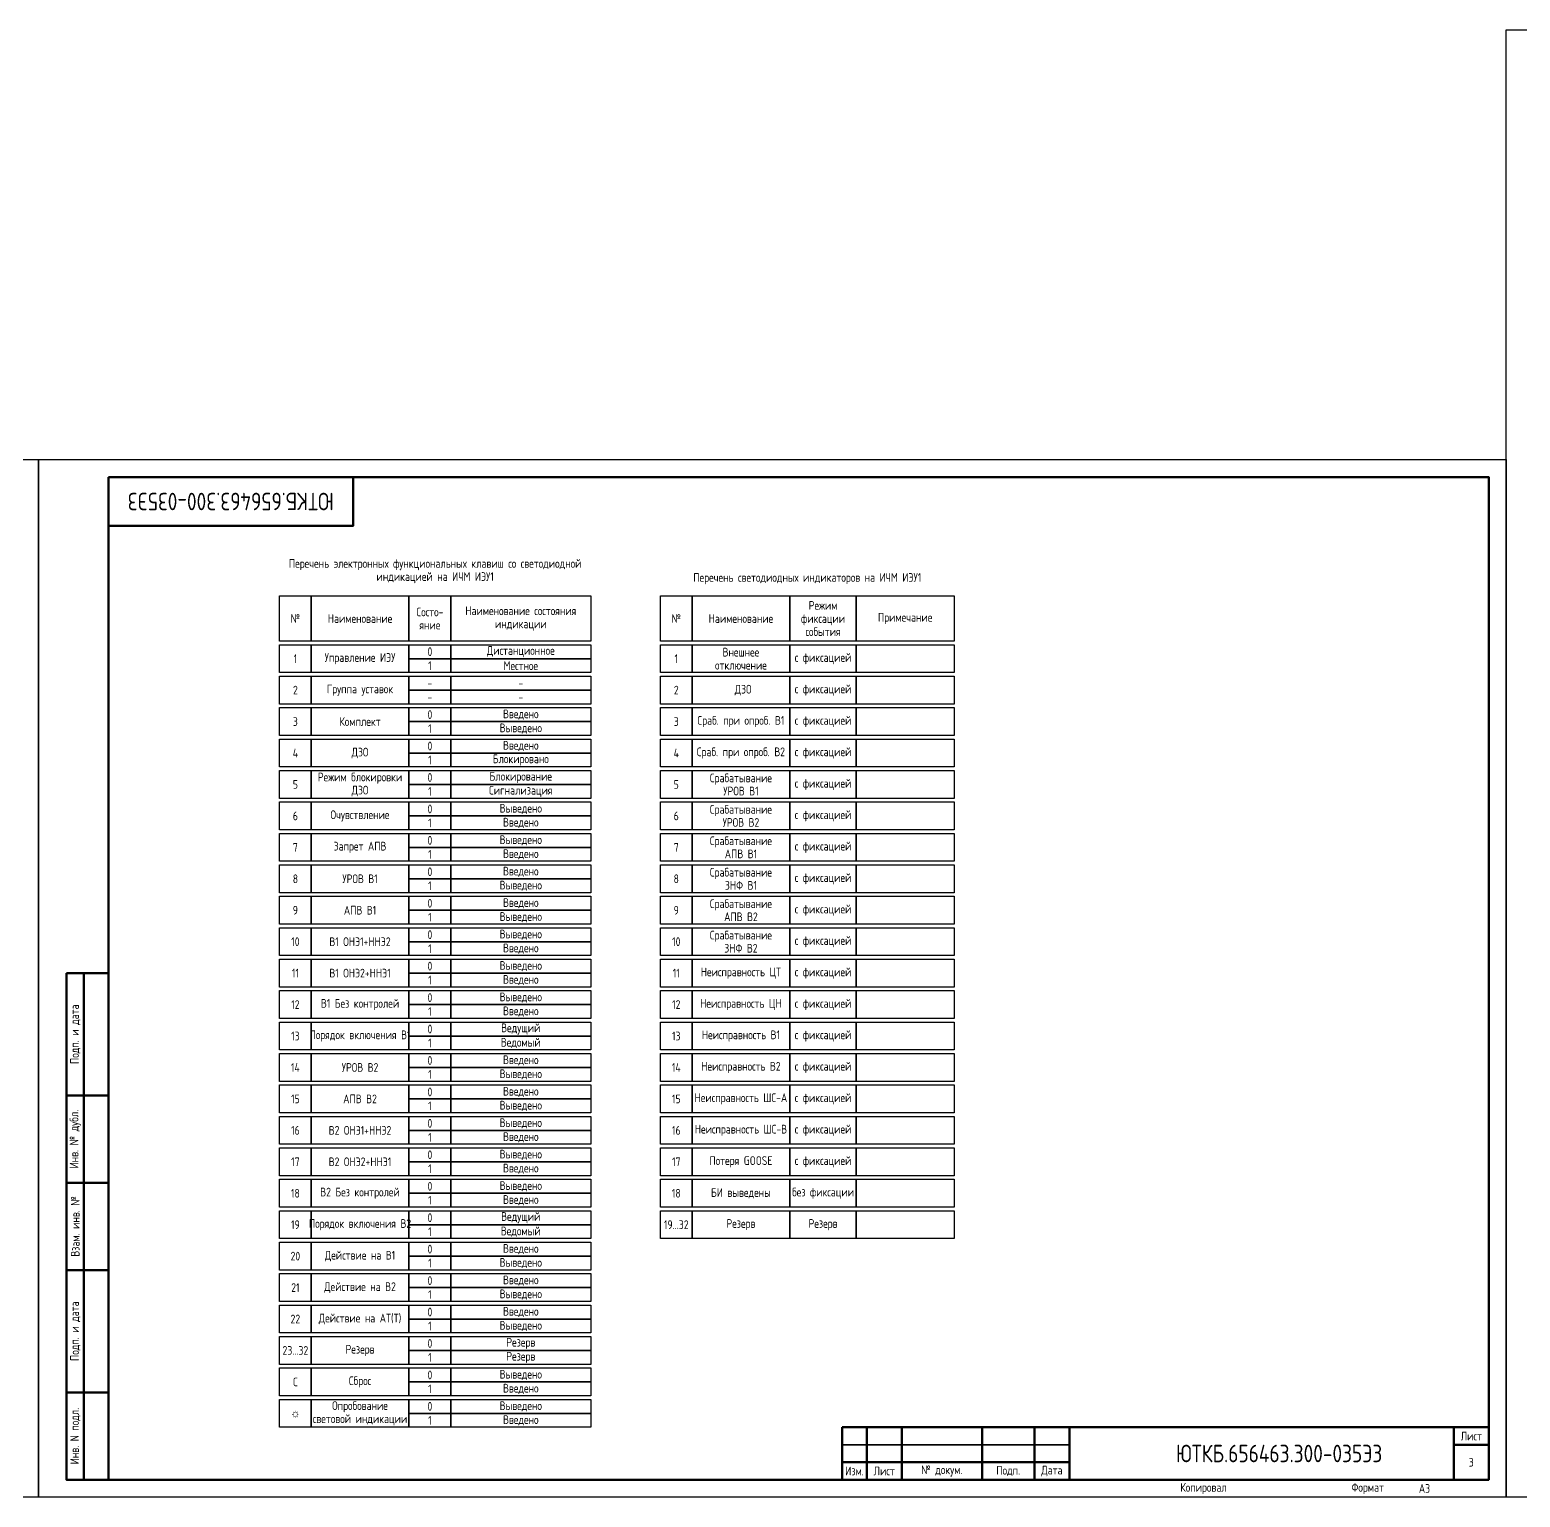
# Model space of a CAD drawing. Header units: millimetres. Extents: x -840 to 1644, y 0 to 561.
# Drawn here: x 627.5 to 1054, y 0 to 420 of the extents above; entities that cross this region are included whole.
import ezdxf

# ---------------------------------------------------------------- set-up
doc = ezdxf.new("R2010")
doc.units = ezdxf.units.MM
doc.styles.add('Gost_type_A', font='GOST_A.TTF')

# ---------------------------------------------------------------- blocks, each defined once
blk = doc.blocks.new('Формат_А3')
blk.add_lwpolyline([(-420, 297), (0, 297), (0, 0), (-420, 0)], close=True)
at = {"lineweight": 50}
blk.add_lwpolyline([(-400, 292), (-5, 292), (-5, 5), (-400, 5)], close=True, dxfattribs=at)
blk = doc.blocks.new('Штамп угловой верхний')
at = {"lineweight": 50}
blk.add_lwpolyline([(0, 0), (70, 0), (70, -14), (0, -14)], close=True, dxfattribs=at)
blk = doc.blocks.new('Штамп левый нижний')
at = {"lineweight": 50}
for points in [[(-12, 145), (-7, 145), (-7, 110), (-12, 110)], [(-7, 145), (0, 145), (0, 110), (-7, 110)], [(-12, 110), (-7, 110), (-7, 85), (-12, 85)], [(-7, 110), (0, 110), (0, 85), (-7, 85)], [(-12, 85), (-7, 85), (-7, 60), (-12, 60)], [(-7, 85), (0, 85), (0, 60), (-7, 60)], [(-12, 60), (-7, 60), (-7, 25), (-12, 25)], [(-7, 60), (0, 60), (0, 25), (-7, 25)], [(-12, 25), (-7, 25), (-7, 0), (-12, 0)], [(-7, 25), (0, 25), (0, 0), (-7, 0)]]:
    blk.add_lwpolyline(points, close=True, dxfattribs=at)
at = {"char_height": 2.5, "attachment_point": 5, "rotation": 90, "style": 'Gost_type_A'}
for s, insert, width in [('Подп. и дата', (-9.5, 127.5), 35), ('Инв. № дубл.', (-9.5, 97.5), 25), ('Взам. инв. №', (-9.5, 72.5), 25), ('Подп. и дата', (-9.5, 42.5), 35), ('Инв. N подл.', (-9.5, 12.5), 25)]:
    blk.add_mtext(s, dxfattribs=dict(at, insert=insert, width=width))
blk = doc.blocks.new('Штамп малый нижний')
at = {"lineweight": 50}
for points in [[(-185, 15), (-178, 15), (-178, 5), (-185, 5)], [(-178, 15), (-168, 15), (-168, 5), (-178, 5)], [(-168, 15), (-145, 15), (-145, 5), (-168, 5)], [(-145, 15), (-130, 15), (-130, 5), (-145, 5)], [(-130, 15), (-120, 15), (-120, 5), (-130, 5)], [(-120, 15), (-10, 15), (-10, 0), (-120, 0)], [(-10, 15), (0, 15), (0, 10), (-10, 10)], [(-10, 10), (0, 10), (0, 0), (-10, 0)], [(-185, 5), (-178, 5), (-178, 0), (-185, 0)], [(-178, 5), (-168, 5), (-168, 0), (-178, 0)], [(-168, 5), (-145, 5), (-145, 0), (-168, 0)], [(-145, 5), (-130, 5), (-130, 0), (-145, 0)], [(-130, 5), (-120, 5), (-120, 0), (-130, 0)]]:
    blk.add_lwpolyline(points, close=True, dxfattribs=at)
for points in [[(-185, 15), (-178, 15), (-178, 10), (-185, 10)], [(-178, 15), (-168, 15), (-168, 10), (-178, 10)], [(-168, 15), (-145, 15), (-145, 10), (-168, 10)], [(-145, 15), (-130, 15), (-130, 10), (-145, 10)], [(-130, 15), (-120, 15), (-120, 10), (-130, 10)], [(-185, 10), (-178, 10), (-178, 5), (-185, 5)], [(-178, 10), (-168, 10), (-168, 5), (-178, 5)], [(-168, 10), (-145, 10), (-145, 5), (-168, 5)], [(-145, 10), (-130, 10), (-130, 5), (-145, 5)], [(-130, 10), (-120, 10), (-120, 5), (-130, 5)]]:
    blk.add_lwpolyline(points, close=True)
at = {"char_height": 2.5, "style": 'Gost_type_A'}
for s, insert, width, attachment_point in [('Лист', (-5, 12.5), 10, 5), ('Изм.', (-181.5, 2.5), 7, 5), ('Лист', (-173, 2.5), 10, 5), ('№ докум.', (-156.5, 2.5), 23, 5), ('Подп.', (-137.5, 2.5), 15, 5), ('Дата', (-125, 2.5), 10, 5), ('Копировал', (-75, -2.53), 13.1202, 6), ('Формат', (-30, -2.53), 13.1202, 6)]:
    blk.add_mtext(s, dxfattribs=dict(at, insert=insert, width=width, attachment_point=attachment_point))

msp = doc.modelspace()

# ---------------------------------------------------------------- linework, layer by layer
for points in [[(1347, 420), (1347, 0), (1050, 0), (1050, 420)], [(699, 258), (708, 258), (708, 245), (699, 245)], [(708, 258), (736, 258), (736, 245), (708, 245)], [(736, 258), (748, 258), (748, 245), (736, 245)], [(748, 258), (788, 258), (788, 245), (748, 245)], [(808, 258), (817, 258), (817, 245), (808, 245)], [(817, 258), (845, 258), (845, 245), (817, 245)], [(845, 258), (864, 258), (864, 245), (845, 245)], [(864, 258), (892, 258), (892, 245), (864, 245)], [(699, 244), (708, 244), (708, 236), (699, 236)], [(708, 244), (736, 244), (736, 236), (708, 236)], [(736, 244), (748, 244), (748, 240), (736, 240)], [(748, 244), (788, 244), (788, 240), (748, 240)], [(808, 244), (817, 244), (817, 236), (808, 236)], [(817, 244), (845, 244), (845, 236), (817, 236)], [(845, 244), (864, 244), (864, 236), (845, 236)], [(864, 244), (892, 244), (892, 236), (864, 236)], [(736, 240), (748, 240), (748, 236), (736, 236)], [(748, 240), (788, 240), (788, 236), (748, 236)], [(699, 235), (708, 235), (708, 227), (699, 227)], [(708, 235), (736, 235), (736, 227), (708, 227)], [(736, 235), (748, 235), (748, 231), (736, 231)], [(748, 235), (788, 235), (788, 231), (748, 231)], [(808, 235), (817, 235), (817, 227), (808, 227)], [(817, 235), (845, 235), (845, 227), (817, 227)], [(845, 235), (864, 235), (864, 227), (845, 227)], [(864, 235), (892, 235), (892, 227), (864, 227)], [(736, 231), (748, 231), (748, 227), (736, 227)], [(748, 231), (788, 231), (788, 227), (748, 227)], [(699, 226), (708, 226), (708, 218), (699, 218)], [(708, 226), (736, 226), (736, 218), (708, 218)], [(736, 226), (748, 226), (748, 222), (736, 222)], [(736, 222), (748, 222), (748, 218), (736, 218)], [(748, 226), (788, 226), (788, 222), (748, 222)], [(748, 222), (788, 222), (788, 218), (748, 218)], [(808, 226), (817, 226), (817, 218), (808, 218)], [(817, 226), (845, 226), (845, 218), (817, 218)], [(845, 226), (864, 226), (864, 218), (845, 218)], [(864, 226), (892, 226), (892, 218), (864, 218)], [(699, 217), (708, 217), (708, 209), (699, 209)], [(708, 217), (736, 217), (736, 209), (708, 209)], [(736, 217), (748, 217), (748, 213), (736, 213)], [(748, 217), (788, 217), (788, 213), (748, 213)], [(808, 217), (817, 217), (817, 209), (808, 209)], [(817, 217), (845, 217), (845, 209), (817, 209)], [(845, 217), (864, 217), (864, 209), (845, 209)], [(864, 217), (892, 217), (892, 209), (864, 209)], [(736, 213), (748, 213), (748, 209), (736, 209)], [(748, 213), (788, 213), (788, 209), (748, 209)], [(699, 208), (708, 208), (708, 200), (699, 200)], [(708, 208), (736, 208), (736, 200), (708, 200)], [(736, 208), (748, 208), (748, 204), (736, 204)], [(748, 208), (788, 208), (788, 204), (748, 204)], [(808, 208), (817, 208), (817, 200), (808, 200)], [(817, 208), (845, 208), (845, 200), (817, 200)], [(845, 208), (864, 208), (864, 200), (845, 200)], [(864, 208), (892, 208), (892, 200), (864, 200)], [(736, 204), (748, 204), (748, 200), (736, 200)], [(748, 204), (788, 204), (788, 200), (748, 200)], [(699, 199), (708, 199), (708, 191), (699, 191)], [(708, 199), (736, 199), (736, 191), (708, 191)], [(736, 199), (748, 199), (748, 195), (736, 195)], [(748, 199), (788, 199), (788, 195), (748, 195)], [(808, 199), (817, 199), (817, 191), (808, 191)], [(817, 199), (845, 199), (845, 191), (817, 191)], [(845, 199), (864, 199), (864, 191), (845, 191)], [(864, 199), (892, 199), (892, 191), (864, 191)], [(736, 195), (748, 195), (748, 191), (736, 191)], [(748, 195), (788, 195), (788, 191), (748, 191)], [(699, 190), (708, 190), (708, 182), (699, 182)], [(708, 190), (736, 190), (736, 182), (708, 182)], [(736, 190), (748, 190), (748, 186), (736, 186)], [(748, 190), (788, 190), (788, 186), (748, 186)], [(808, 190), (817, 190), (817, 182), (808, 182)], [(817, 190), (845, 190), (845, 182), (817, 182)], [(845, 190), (864, 190), (864, 182), (845, 182)], [(864, 190), (892, 190), (892, 182), (864, 182)], [(736, 186), (748, 186), (748, 182), (736, 182)], [(748, 186), (788, 186), (788, 182), (748, 182)], [(699, 181), (708, 181), (708, 173), (699, 173)], [(708, 181), (736, 181), (736, 173), (708, 173)], [(736, 181), (748, 181), (748, 177), (736, 177)], [(748, 181), (788, 181), (788, 177), (748, 177)], [(808, 181), (817, 181), (817, 173), (808, 173)], [(817, 181), (845, 181), (845, 173), (817, 173)], [(845, 181), (864, 181), (864, 173), (845, 173)], [(864, 181), (892, 181), (892, 173), (864, 173)], [(736, 177), (748, 177), (748, 173), (736, 173)], [(748, 177), (788, 177), (788, 173), (748, 173)], [(699, 172), (708, 172), (708, 164), (699, 164)], [(708, 172), (736, 172), (736, 164), (708, 164)], [(736, 172), (748, 172), (748, 168), (736, 168)], [(748, 172), (788, 172), (788, 168), (748, 168)], [(808, 172), (817, 172), (817, 164), (808, 164)], [(817, 172), (845, 172), (845, 164), (817, 164)], [(845, 172), (864, 172), (864, 164), (845, 164)], [(864, 172), (892, 172), (892, 164), (864, 164)], [(736, 168), (748, 168), (748, 164), (736, 164)], [(748, 168), (788, 168), (788, 164), (748, 164)], [(699, 163), (708, 163), (708, 155), (699, 155)], [(708, 163), (736, 163), (736, 155), (708, 155)], [(736, 163), (748, 163), (748, 159), (736, 159)], [(748, 163), (788, 163), (788, 159), (748, 159)], [(808, 163), (817, 163), (817, 155), (808, 155)], [(817, 163), (845, 163), (845, 155), (817, 155)], [(845, 163), (864, 163), (864, 155), (845, 155)], [(864, 163), (892, 163), (892, 155), (864, 155)], [(736, 159), (748, 159), (748, 155), (736, 155)], [(748, 159), (788, 159), (788, 155), (748, 155)], [(699, 154), (708, 154), (708, 146), (699, 146)], [(708, 154), (736, 154), (736, 146), (708, 146)], [(736, 154), (748, 154), (748, 150), (736, 150)], [(748, 154), (788, 154), (788, 150), (748, 150)], [(808, 154), (817, 154), (817, 146), (808, 146)], [(817, 154), (845, 154), (845, 146), (817, 146)], [(845, 154), (864, 154), (864, 146), (845, 146)], [(864, 154), (892, 154), (892, 146), (864, 146)], [(736, 150), (748, 150), (748, 146), (736, 146)], [(748, 150), (788, 150), (788, 146), (748, 146)], [(699, 145), (708, 145), (708, 137), (699, 137)], [(708, 145), (736, 145), (736, 137), (708, 137)], [(736, 145), (748, 145), (748, 141), (736, 141)], [(736, 141), (748, 141), (748, 137), (736, 137)], [(748, 145), (788, 145), (788, 141), (748, 141)], [(748, 141), (788, 141), (788, 137), (748, 137)], [(808, 145), (817, 145), (817, 137), (808, 137)], [(817, 145), (845, 145), (845, 137), (817, 137)], [(845, 145), (864, 145), (864, 137), (845, 137)], [(864, 145), (892, 145), (892, 137), (864, 137)], [(699, 136), (708, 136), (708, 128), (699, 128)], [(708, 136), (736, 136), (736, 128), (708, 128)], [(736, 136), (748, 136), (748, 132), (736, 132)], [(748, 136), (788, 136), (788, 132), (748, 132)], [(808, 136), (817, 136), (817, 128), (808, 128)], [(817, 136), (845, 136), (845, 128), (817, 128)], [(845, 136), (864, 136), (864, 128), (845, 128)], [(864, 136), (892, 136), (892, 128), (864, 128)], [(736, 132), (748, 132), (748, 128), (736, 128)], [(748, 132), (788, 132), (788, 128), (748, 128)], [(699, 127), (708, 127), (708, 119), (699, 119)], [(708, 127), (736, 127), (736, 119), (708, 119)], [(736, 127), (748, 127), (748, 123), (736, 123)], [(748, 127), (788, 127), (788, 123), (748, 123)], [(808, 127), (817, 127), (817, 119), (808, 119)], [(817, 127), (845, 127), (845, 119), (817, 119)], [(845, 127), (864, 127), (864, 119), (845, 119)], [(864, 127), (892, 127), (892, 119), (864, 119)], [(736, 123), (748, 123), (748, 119), (736, 119)], [(748, 123), (788, 123), (788, 119), (748, 119)], [(699, 118), (708, 118), (708, 110), (699, 110)], [(708, 118), (736, 118), (736, 110), (708, 110)], [(736, 118), (748, 118), (748, 114), (736, 114)], [(748, 118), (788, 118), (788, 114), (748, 114)], [(808, 118), (817, 118), (817, 110), (808, 110)], [(817, 118), (845, 118), (845, 110), (817, 110)], [(845, 118), (864, 118), (864, 110), (845, 110)], [(864, 118), (892, 118), (892, 110), (864, 110)], [(736, 114), (748, 114), (748, 110), (736, 110)], [(748, 114), (788, 114), (788, 110), (748, 110)], [(699, 109), (708, 109), (708, 101), (699, 101)], [(708, 109), (736, 109), (736, 101), (708, 101)], [(736, 109), (748, 109), (748, 105), (736, 105)], [(748, 109), (788, 109), (788, 105), (748, 105)], [(808, 109), (817, 109), (817, 101), (808, 101)], [(817, 109), (845, 109), (845, 101), (817, 101)], [(845, 109), (864, 109), (864, 101), (845, 101)], [(864, 109), (892, 109), (892, 101), (864, 101)], [(736, 105), (748, 105), (748, 101), (736, 101)], [(748, 105), (788, 105), (788, 101), (748, 101)], [(699, 100), (708, 100), (708, 92), (699, 92)], [(708, 100), (736, 100), (736, 92), (708, 92)], [(736, 100), (748, 100), (748, 96), (736, 96)], [(748, 100), (788, 100), (788, 96), (748, 96)], [(808, 100), (817, 100), (817, 92), (808, 92)], [(817, 100), (845, 100), (845, 92), (817, 92)], [(845, 100), (864, 100), (864, 92), (845, 92)], [(864, 100), (892, 100), (892, 92), (864, 92)], [(736, 96), (748, 96), (748, 92), (736, 92)], [(748, 96), (788, 96), (788, 92), (748, 92)], [(699, 91), (708, 91), (708, 83), (699, 83)], [(708, 91), (736, 91), (736, 83), (708, 83)], [(736, 91), (748, 91), (748, 87), (736, 87)], [(748, 91), (788, 91), (788, 87), (748, 87)], [(808, 91), (817, 91), (817, 83), (808, 83)], [(817, 91), (845, 91), (845, 83), (817, 83)], [(845, 91), (864, 91), (864, 83), (845, 83)], [(864, 91), (892, 91), (892, 83), (864, 83)], [(736, 87), (748, 87), (748, 83), (736, 83)], [(748, 87), (788, 87), (788, 83), (748, 83)], [(699, 82), (708, 82), (708, 74), (699, 74)], [(708, 82), (736, 82), (736, 74), (708, 74)], [(736, 82), (748, 82), (748, 78), (736, 78)], [(748, 82), (788, 82), (788, 78), (748, 78)], [(808, 82), (817, 82), (817, 74), (808, 74)], [(817, 82), (845, 82), (845, 74), (817, 74)], [(845, 82), (864, 82), (864, 74), (845, 74)], [(864, 82), (892, 82), (892, 74), (864, 74)], [(736, 78), (748, 78), (748, 74), (736, 74)], [(748, 78), (788, 78), (788, 74), (748, 74)], [(699, 73), (708, 73), (708, 65), (699, 65)], [(708, 73), (736, 73), (736, 65), (708, 65)], [(736, 73), (748, 73), (748, 69), (736, 69)], [(748, 73), (788, 73), (788, 69), (748, 69)], [(736, 69), (748, 69), (748, 65), (736, 65)], [(748, 69), (788, 69), (788, 65), (748, 65)], [(699, 64), (708, 64), (708, 56), (699, 56)], [(708, 64), (736, 64), (736, 56), (708, 56)], [(736, 64), (748, 64), (748, 60), (736, 60)], [(748, 64), (788, 64), (788, 60), (748, 60)], [(736, 60), (748, 60), (748, 56), (736, 56)], [(748, 60), (788, 60), (788, 56), (748, 56)], [(699, 55), (708, 55), (708, 47), (699, 47)], [(708, 55), (736, 55), (736, 47), (708, 47)], [(736, 55), (748, 55), (748, 51), (736, 51)], [(748, 55), (788, 55), (788, 51), (748, 51)], [(736, 51), (748, 51), (748, 47), (736, 47)], [(748, 51), (788, 51), (788, 47), (748, 47)], [(699, 46), (708, 46), (708, 38), (699, 38)], [(708, 46), (736, 46), (736, 38), (708, 38)], [(736, 46), (748, 46), (748, 42), (736, 42)], [(748, 46), (788, 46), (788, 42), (748, 42)], [(736, 42), (748, 42), (748, 38), (736, 38)], [(748, 42), (788, 42), (788, 38), (748, 38)], [(699, 37), (708, 37), (708, 29), (699, 29)], [(708, 37), (736, 37), (736, 29), (708, 29)], [(736, 37), (748, 37), (748, 33), (736, 33)], [(748, 37), (788, 37), (788, 33), (748, 33)], [(736, 33), (748, 33), (748, 29), (736, 29)], [(748, 33), (788, 33), (788, 29), (748, 29)], [(699, 28), (708, 28), (708, 20), (699, 20)], [(708, 28), (736, 28), (736, 20), (708, 20)], [(736, 28), (748, 28), (748, 24), (736, 24)], [(748, 28), (788, 28), (788, 24), (748, 24)], [(736, 24), (748, 24), (748, 20), (736, 20)], [(748, 24), (788, 24), (788, 20), (748, 20)]]:
    msp.add_lwpolyline(points, close=True)

# ---------------------------------------------------------------- block references
for name, p in [('Формат_А3', (630, 0)), ('Формат_А3', (1050, 0)), ('Штамп угловой верхний', (650, 292)), ('Штамп левый нижний', (650, 5)), ('Штамп малый нижний', (1045, 5))]:
    msp.add_blockref(name, p)

# ---------------------------------------------------------------- texts
at = {"insert": (685, 285), "char_height": 5, "width": 70, "attachment_point": 5, "rotation": 180, "style": 'Gost_type_A'}
msp.add_mtext('ЮТКБ.656463.300-035Э3', dxfattribs=at)
at = {"char_height": 2.5, "line_spacing_factor": 0.9, "style": 'Gost_type_A'}
for s, insert, width, attachment_point in [('Перечень электронных функциональных клавиш со светодиодной индикацией на ИЧМ ИЭУ1', (743.5, 261.58), 89, 8), ('Перечень светодиодных индикаторов на ИЧМ ИЭУ1', (850, 261.32), 84, 8), ('Режим\\Pфиксации события', (854.5, 251.5), 19, 5), ('№ ', (703.5, 251.5), 9, 5), ('Наименование ', (722, 251.5), 28, 5), ('Состо- яние', (742, 251.5), 12, 5), ('Наименование состояния индикации', (768, 251.5), 40, 5), ('№ ', (812.5, 251.5), 9, 5), ('Наименование ', (831, 251.5), 28, 5), ('Примечание', (878, 251.5), 28, 5), ('0', (742, 242), 12, 5), ('Дистанционное', (768, 242), 40, 5), ('Внешнее\\Pотключение ', (831, 240), 28, 5), ('1', (703.5, 240), 9, 5), ('Управление ИЭУ', (722, 240), 28, 5), ('1', (742, 238), 12, 5), ('Местное', (768, 238), 40, 5), ('1', (812.5, 240), 9, 5), ('с фиксацией', (854.5, 240), 19, 5), ('2', (703.5, 231), 9, 5), ('Группа уставок', (722, 231), 28, 5), ('2', (812.5, 231), 9, 5), (' ДЗО ', (831, 231), 28, 5), ('с фиксацией', (854.5, 231), 19, 5), ('3', (703.5, 222), 9, 5), ('Комплект', (722, 222), 28, 5), ('0', (742, 224), 12, 5), ('Введено', (768, 224), 40, 5), ('3', (812.5, 222), 9, 5), ('Сраб. при опроб. В1 ', (831, 222), 28, 5), ('с фиксацией', (854.5, 222), 19, 5), ('1', (742, 220), 12, 5), ('Выведено', (768, 220), 40, 5), ('4', (703.5, 213), 9, 5), ('ДЗО', (722, 213), 28, 5), ('0', (742, 215), 12, 5), ('Введено', (768, 215), 40, 5), ('4', (812.5, 213), 9, 5), ('Сраб. при опроб. В2', (831, 213), 28, 5), ('с фиксацией', (854.5, 213), 19, 5), ('1', (742, 211), 12, 5), ('Блокировано', (768, 211), 40, 5), ('5', (703.5, 204), 9, 5), ('Режим блокировки ДЗО', (722, 204), 28, 5), ('0', (742, 206), 12, 5), ('Блокирование', (768, 206), 40, 5), ('5', (812.5, 204), 9, 5), ('Срабатывание \\PУРОВ В1', (831, 204), 28, 5), ('с фиксацией', (854.5, 204), 19, 5), ('1', (742, 202), 12, 5), ('Сигнализация', (768, 202), 40, 5), ('6', (703.5, 195), 9, 5), ('Очувствление', (722, 195), 28, 5), ('0', (742, 197), 12, 5), ('Выведено', (768, 197), 40, 5), ('6', (812.5, 195), 9, 5), ('Срабатывание \\PУРОВ В2', (831, 195), 28, 5), ('с фиксацией', (854.5, 195), 19, 5), ('1', (742, 193), 12, 5), ('Введено', (768, 193), 40, 5), ('0', (742, 188), 12, 5), ('Выведено', (768, 188), 40, 5), ('Срабатывание \\PАПВ В1', (831, 186), 28, 5), ('7', (703.5, 186), 9, 5), ('Запрет АПВ', (722, 186), 28, 5), ('1', (742, 184), 12, 5), ('Введено', (768, 184), 40, 5), ('7', (812.5, 186), 9, 5), ('с фиксацией', (854.5, 186), 19, 5), ('0', (742, 179), 12, 5), ('Введено', (768, 179), 40, 5), ('Срабатывание \\PЗНФ В1', (831, 177), 28, 5), ('8', (703.5, 177), 9, 5), ('УРОВ В1', (722, 177), 28, 5), ('1', (742, 175), 12, 5), ('Выведено', (768, 175), 40, 5), ('8', (812.5, 177), 9, 5), ('с фиксацией', (854.5, 177), 19, 5), ('0', (742, 170), 12, 5), ('Введено', (768, 170), 40, 5), ('Срабатывание \\PАПВ В2', (831, 168), 28, 5), ('9', (703.5, 168), 9, 5), ('АПВ В1', (722, 168), 28, 5), ('1', (742, 166), 12, 5), ('Выведено', (768, 166), 40, 5), ('9', (812.5, 168), 9, 5), ('с фиксацией', (854.5, 168), 19, 5), ('0', (742, 161), 12, 5), ('Выведено', (768, 161), 40, 5), ('Срабатывание \\PЗНФ В2', (831, 159), 28, 5), ('10', (703.5, 159), 9, 5), ('В1 ОНЭ1+ННЭ2', (722, 159), 28, 5), ('1', (742, 157), 12, 5), ('Введено', (768, 157), 40, 5), ('10', (812.5, 159), 9, 5), ('с фиксацией', (854.5, 159), 19, 5), ('11', (703.5, 150), 9, 5), ('В1 ОНЭ2+ННЭ1', (722, 150), 28, 5), ('0', (742, 152), 12, 5), ('Выведено', (768, 152), 40, 5), ('Введено', (768, 148), 40, 5), ('11', (812.5, 150), 9, 5), ('Неисправность ЦТ ', (831, 150), 28, 5), ('с фиксацией', (854.5, 150), 19, 5), ('1', (742, 148), 12, 5), ('12', (703.5, 141), 9, 5), ('В1 Без контролей', (722, 141), 28, 5), ('0', (742, 143), 12, 5), ('Выведено', (768, 143), 40, 5), ('12', (812.5, 141), 9, 5), ('Неисправность ЦН', (831, 141), 28, 5), ('с фиксацией', (854.5, 141), 19, 5), ('1', (742, 139), 12, 5), ('Введено', (768, 139), 40, 5), ('13', (703.5, 132), 9, 5), ('Порядок включения В1', (722, 132), 28, 5), ('0', (742, 134), 12, 5), ('Ведущий', (768, 134), 40, 5), ('13', (812.5, 132), 9, 5), ('Неисправность В1 ', (831, 132), 28, 5), ('с фиксацией', (854.5, 132), 19, 5), ('1', (742, 130), 12, 5), ('Ведомый', (768, 130), 40, 5), ('14', (703.5, 123), 9, 5), ('УРОВ В2', (722, 123), 28, 5), ('0', (742, 125), 12, 5), ('Введено', (768, 125), 40, 5), ('14', (812.5, 123), 9, 5), ('Неисправность В2', (831, 123), 28, 5), ('с фиксацией', (854.5, 123), 19, 5), ('1', (742, 121), 12, 5), ('Выведено', (768, 121), 40, 5), ('15', (703.5, 114), 9, 5), ('АПВ В2', (722, 114), 28, 5), ('0', (742, 116), 12, 5), ('Введено', (768, 116), 40, 5), ('15', (812.5, 114), 9, 5), ('Неисправность ШС-А ', (831, 114), 28, 5), ('с фиксацией', (854.5, 114), 19, 5), ('1', (742, 112), 12, 5), ('Выведено', (768, 112), 40, 5), ('0', (742, 107), 12, 5), ('Выведено', (768, 107), 40, 5), ('16', (703.5, 105), 9, 5), ('В2 ОНЭ1+ННЭ2', (722, 105), 28, 5), ('1', (742, 103), 12, 5), ('Введено', (768, 103), 40, 5), ('16', (812.5, 105), 9, 5), ('Неисправность ШС-В ', (831, 105), 28, 5), ('с фиксацией', (854.5, 105), 19, 5), ('0', (742, 98), 12, 5), ('Выведено', (768, 98), 40, 5), ('17', (703.5, 96), 9, 5), ('В2 ОНЭ2+ННЭ1', (722, 96), 28, 5), ('1', (742, 94), 12, 5), ('Введено', (768, 94), 40, 5), ('17', (812.5, 96), 9, 5), ('Потеря GOOSE ', (831, 96), 28, 5), ('с фиксацией', (854.5, 96), 19, 5), ('0', (742, 89), 12, 5), ('Выведено', (768, 89), 40, 5), ('18', (703.5, 87), 9, 5), ('В2 Без контролей', (722, 87), 28, 5), ('1', (742, 85), 12, 5), ('Введено', (768, 85), 40, 5), ('18', (812.5, 87), 9, 5), ('БИ выведены ', (831, 87), 28, 5), ('без фиксации', (854.5, 87), 19, 5), ('0', (742, 80), 12, 5), ('Ведущий', (768, 80), 40, 5), ('19', (703.5, 78), 9, 5), ('Порядок включения В2', (722, 78), 28, 5), ('1', (742, 76), 12, 5), ('Ведомый', (768, 76), 40, 5), ('19...32', (812.5, 78), 9, 5), ('Резерв', (831, 78), 28, 5), ('Резерв', (854.5, 78), 19, 5), ('20', (703.5, 69), 9, 5), ('Действие на В1', (722, 69), 28, 5), ('0', (742, 71), 12, 5), ('1', (742, 67), 12, 5), ('Выведено', (768, 67), 40, 5), ('Введено', (768, 71), 40, 5), ('21', (703.5, 60), 9, 5), ('Действие на В2', (722, 60), 28, 5), ('0', (742, 62), 12, 5), ('Введено', (768, 62), 40, 5), ('1', (742, 58), 12, 5), ('Выведено', (768, 58), 40, 5), ('22', (703.5, 51), 9, 5), ('Действие на АТ(Т)', (722, 51), 28, 5), ('0', (742, 53), 12, 5), ('Введено', (768, 53), 40, 5), ('1', (742, 49), 12, 5), ('Выведено', (768, 49), 40, 5), ('23...32', (703.5, 42), 9, 5), ('Резерв', (722, 42), 28, 5), ('0', (742, 44), 12, 5), ('Резерв', (768, 44), 40, 5), ('1', (742, 40), 12, 5), ('Резерв', (768, 40), 40, 5), ('C', (703.5, 33), 9, 5), ('Сброс', (722, 33), 28, 5), ('0', (742, 35), 12, 5), ('Выведено', (768, 35), 40, 5), ('1', (742, 31), 12, 5), ('Введено', (768, 31), 40, 5), ('Опробование световой индикации', (722, 24), 28, 5), ('0', (742, 26), 12, 5), ('Выведено', (768, 26), 40, 5), ('☼', (703.5, 24), 9, 5), ('1', (742, 22), 12, 5), ('Введено', (768, 22), 40, 5)]:
    msp.add_mtext(s, dxfattribs=dict(at, insert=insert, width=width, attachment_point=attachment_point))
at = {"color": 30, "true_color": 0xf26722, "char_height": 2.5, "attachment_point": 5, "line_spacing_factor": 0.9, "style": 'Gost_type_A'}
for insert, width in [((742, 233), 12), ((768, 233), 40), ((742, 229), 12), ((768, 229), 40)]:
    msp.add_mtext('-', dxfattribs=dict(at, insert=insert, width=width))
at = {"style": 'Gost_type_A'}
for s, insert, char_height, width, attachment_point in [('ЮТКБ.656463.300-035Э3', (985, 12.5), 5, 120, 5), ('3', (1040, 10), 2.5, 10, 5), ('A3', (1025, 2.5), 2.5, 20, 4)]:
    msp.add_mtext(s, dxfattribs=dict(at, insert=insert, char_height=char_height, width=width, attachment_point=attachment_point))

doc.saveas('drawing.dxf')
